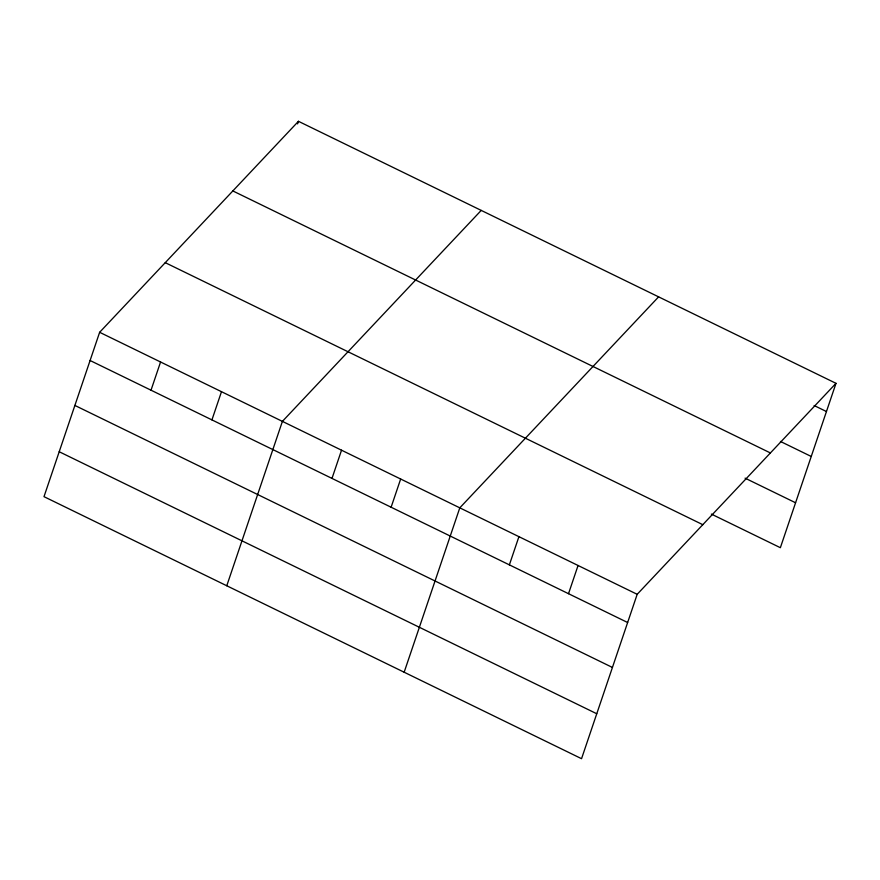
<?xml version="1.0" encoding="UTF-8"?>
<svg xmlns="http://www.w3.org/2000/svg" width="880" height="880" viewBox="0 0 880 880"><rect width="100%" height="100%" fill="white"/><g stroke="black" fill="none" stroke-linecap="round" stroke-linejoin="round"><path stroke-width="1.32" d="M99.638 332.299L44 496.672L581.548 758.692L637.186 594.308L836 383.328L298.452 121.308L99.638 332.299L637.186 594.308M151.019 390.192L160.567 361.988M297.583 123.882L298.452 121.308M211.937 419.892L221.485 391.688M226.765 585.761L282.403 421.377L481.217 210.397M331.991 478.401L341.539 450.197M391.116 507.221L400.664 479.017M404.162 672.221L459.8 507.837L658.614 296.857M509.377 564.861L518.925 536.657M568.513 593.692L578.061 565.488M836 383.328L780.362 547.701L711.37 514.085M814.132 405.526L826.452 411.532M780.45 441.452L811.239 456.467M232.848 190.938L770.396 452.947M745.063 478.148L795.575 502.766M165.253 262.669L702.801 524.678M90.09 360.503L627.638 622.512M74.888 405.438L612.436 667.447M59.213 451.737L596.761 713.746"/></g></svg>
